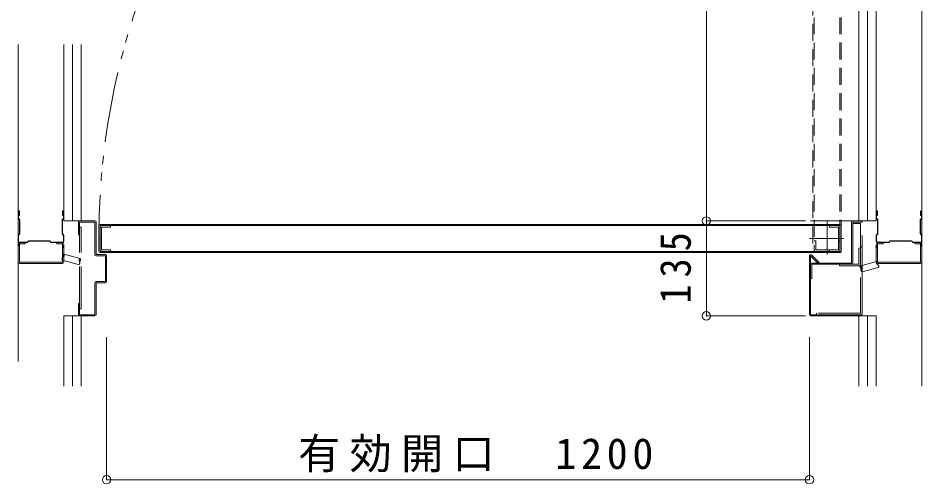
# Model space of a CAD drawing. Units: millimetres on the paper, with parts at other scales. Extents: x 412 to 1654, y -812 to -538.
# Drawn here: x 451.2 to 515.5, y -777.6 to -744.5 of the extents above; entities that cross this region are included whole.
import ezdxf

# ---------------------------------------------------------------- set-up
doc = ezdxf.new("R2010")
doc.units = ezdxf.units.MM
doc.header["$PDMODE"] = 32
doc.header["$PDSIZE"] = 0.6
for name, pattern in [('DASHED1', [1.8, 1.2, -0.6]), ('DASHED3', [4, 3, -1]), ('DOUBLE_CHAIN1', [8.8, 5, -1, 0.6, -0.6, 0.6, -1])]:
    doc.linetypes.add(name, pattern=pattern)
doc.layers.add('1-9_hojyosen', color=7, linetype='Continuous', lineweight=9)
doc.styles.add('ＭＳ ゴシック', font='')
doc.styles.get('ＭＳ ゴシック').set_extended_font_data('MS Gothic')

msp = doc.modelspace()

# ---------------------------------------------------------------- linework, layer by layer
at = {"layer": '1-9_hojyosen'}
for p, q in [((515.473, -770.643), (515.473, -687.893)), ((510.973, -758.893), (510.973, -708.093)), ((511.598, -758.893), (511.598, -708.093)), ((512.223, -758.893), (512.223, -708.093)), ((451.173, -768.893), (451.173, -746.361)), ((454.423, -758.893), (454.423, -746.361)), ((455.048, -758.893), (455.048, -746.361)), ((455.673, -758.893), (455.673, -746.361)), ((451.173, -758.208), (451.173, -758.71)), ((451.266, -758.813), (451.181, -758.728)), ((451.245, -758.183), (451.198, -758.183)), ((451.198, -758.208), (451.198, -758.71)), ((451.245, -758.208), (451.198, -758.208)), ((451.275, -758.787), (451.198, -758.71)), ((451.245, -758.208), (451.245, -758.505)), ((451.245, -758.505), (451.27, -758.505)), ((451.27, -758.208), (451.27, -758.505)), ((454.322, -758.787), (454.398, -758.71)), ((454.327, -758.208), (454.327, -758.505)), ((454.352, -758.505), (454.327, -758.505)), ((454.331, -758.813), (454.416, -758.728)), ((454.352, -758.183), (454.398, -758.183)), ((454.352, -758.208), (454.352, -758.505)), ((454.352, -758.208), (454.398, -758.208)), ((454.398, -758.208), (454.398, -758.71)), ((454.423, -758.208), (454.423, -758.71)), ((454.423, -758.208), (454.423, -758.71)), ((512.223, -758.208), (512.223, -758.71)), ((512.223, -758.208), (512.223, -758.71)), ((512.316, -758.813), (512.231, -758.728)), ((512.295, -758.183), (512.248, -758.183)), ((512.248, -758.208), (512.248, -758.71)), ((512.295, -758.208), (512.248, -758.208)), ((512.325, -758.787), (512.248, -758.71)), ((512.295, -758.208), (512.295, -758.505)), ((512.295, -758.505), (512.32, -758.505)), ((512.32, -758.208), (512.32, -758.505)), ((515.372, -758.787), (515.448, -758.71)), ((515.377, -758.208), (515.377, -758.505)), ((515.402, -758.505), (515.377, -758.505)), ((515.381, -758.813), (515.466, -758.728)), ((515.402, -758.183), (515.448, -758.183)), ((515.402, -758.208), (515.402, -758.505)), ((515.402, -758.208), (515.448, -758.208)), ((515.448, -758.208), (515.448, -758.71)), ((515.473, -758.208), (515.473, -758.71)), ((451.273, -759.771), (451.273, -758.831)), ((451.298, -759.762), (451.298, -758.843)), ((454.298, -759.762), (454.298, -758.843)), ((454.323, -759.771), (454.323, -758.831)), ((455.673, -758.893), (454.423, -758.893)), ((455.473, -758.973), (455.473, -759.893)), ((455.553, -758.893), (456.643, -758.893)), ((455.553, -758.973), (456.643, -758.973)), ((455.553, -759.893), (455.553, -758.973)), ((456.643, -761.293), (456.643, -758.973)), ((456.723, -758.973), (456.723, -761.293)), ((456.923, -761.063), (456.923, -759.223)), ((457.003, -759.143), (465.543, -759.143)), ((457.003, -759.223), (457.003, -761.063)), ((457.003, -759.223), (465.543, -759.223)), ((457.473, -759.143), (509.643, -759.143)), ((457.473, -759.223), (509.643, -759.223)), ((509.528, -760.948), (509.528, -759.338)), ((509.643, -759.223), (509.643, -761.063)), ((509.723, -759.223), (509.723, -761.063)), ((510.473, -758.973), (510.473, -761.893)), ((510.553, -758.893), (511.223, -758.893)), ((511.223, -758.973), (510.553, -758.973)), ((510.553, -761.893), (510.553, -758.973)), ((510.973, -758.893), (512.223, -758.893)), ((511.223, -758.893), (511.223, -758.973)), ((512.323, -759.771), (512.323, -758.831)), ((512.348, -759.762), (512.348, -758.843)), ((515.348, -759.762), (515.348, -758.843)), ((515.373, -759.771), (515.373, -758.831)), ((451.177, -759.928), (451.269, -759.785)), ((451.286, -759.806), (451.198, -759.942)), ((451.198, -760.353), (451.198, -759.942)), ((454.311, -759.806), (454.398, -759.942)), ((454.419, -759.928), (454.327, -759.785)), ((454.398, -760.353), (454.398, -759.942)), ((454.423, -760.353), (454.423, -759.942)), ((454.423, -760.353), (454.423, -759.942)), ((455.473, -759.893), (455.553, -759.893)), ((512.223, -760.353), (512.223, -759.942)), ((512.223, -760.353), (512.223, -759.942)), ((512.227, -759.928), (512.319, -759.785)), ((512.336, -759.806), (512.248, -759.942)), ((512.248, -760.353), (512.248, -759.942)), ((515.361, -759.806), (515.448, -759.942)), ((515.469, -759.928), (515.377, -759.785)), ((515.448, -760.353), (515.448, -759.942)), ((451.173, -760.626), (451.173, -761.806)), ((451.253, -760.408), (451.834, -760.408)), ((451.253, -760.433), (451.834, -760.433)), ((451.867, -760.349), (451.834, -760.408)), ((451.898, -760.346), (451.856, -760.42)), ((451.919, -760.333), (452.278, -760.333)), ((453.423, -760.333), (451.919, -760.333)), ((451.937, -760.308), (452.278, -760.308)), ((453.406, -760.308), (451.937, -760.308)), ((453.445, -760.346), (453.487, -760.42)), ((453.476, -760.349), (453.508, -760.408)), ((454.343, -760.408), (453.508, -760.408)), ((454.343, -760.433), (453.508, -760.433)), ((456.923, -760.143), (457.003, -760.143)), ((512.303, -760.408), (513.138, -760.408)), ((512.303, -760.433), (513.138, -760.433)), ((513.171, -760.349), (513.138, -760.408)), ((513.201, -760.346), (513.16, -760.42)), ((513.223, -760.333), (514.727, -760.333)), ((513.241, -760.308), (514.71, -760.308)), ((514.71, -760.308), (514.369, -760.308)), ((514.727, -760.333), (514.369, -760.333)), ((514.749, -760.346), (514.791, -760.42)), ((514.78, -760.349), (514.812, -760.408)), ((515.393, -760.408), (514.812, -760.408)), ((515.393, -760.433), (514.812, -760.433)), ((515.473, -760.626), (515.473, -761.806)), ((457.393, -761.293), (456.723, -761.293)), ((457.003, -761.063), (465.543, -761.063)), ((457.003, -761.143), (465.543, -761.143)), ((457.473, -761.063), (509.643, -761.063)), ((457.473, -761.143), (509.643, -761.143)), ((456.723, -761.373), (457.393, -761.373)), ((457.393, -761.373), (457.393, -763.213)), ((457.473, -761.373), (457.473, -763.213)), ((507.473, -765.563), (507.473, -761.373)), ((508.073, -761.893), (507.553, -761.373)), ((507.553, -761.373), (507.553, -765.563)), ((507.61, -761.317), (508.13, -761.837)), ((507.633, -761.893), (510.473, -761.893)), ((508.13, -761.837), (508.073, -761.893)), ((510.473, -761.973), (507.633, -761.973)), ((507.633, -761.973), (507.633, -762.993)), ((456.723, -763.213), (457.393, -763.213)), ((507.633, -762.993), (507.553, -762.993)), ((456.643, -763.293), (456.643, -765.563)), ((457.393, -763.293), (456.723, -763.293)), ((456.723, -765.563), (456.723, -763.293)), ((455.473, -764.768), (455.553, -764.768)), ((455.473, -765.563), (455.473, -764.768)), ((455.553, -765.563), (455.553, -764.768)), ((455.673, -765.643), (454.423, -765.643)), ((454.423, -765.643), (454.423, -770.643)), ((455.048, -765.643), (455.048, -770.643)), ((456.643, -765.563), (455.553, -765.563)), ((456.643, -765.643), (455.553, -765.643)), ((455.673, -765.643), (455.673, -770.643)), ((507.553, -765.563), (511.223, -765.563)), ((511.223, -765.643), (507.553, -765.643)), ((510.973, -765.643), (510.973, -770.643)), ((510.973, -765.643), (512.223, -765.643)), ((511.223, -765.643), (511.223, -765.563)), ((511.598, -765.643), (511.598, -770.643)), ((512.223, -765.643), (512.223, -770.643))]:
    msp.add_line(p, q, dxfattribs=at)
at = {"layer": '1-9_hojyosen', "color": 3}
for p, q in [((500.136, -758.893), (500.136, -708.093)), ((500.136, -765.643), (500.136, -758.893)), ((500.136, -758.893), (507.195, -758.893)), ((500.136, -765.643), (507.195, -765.643)), ((457.473, -777.29), (457.473, -767.151)), ((507.473, -777.29), (507.473, -767.151)), ((457.473, -777.29), (507.473, -777.29))]:
    msp.add_line(p, q, dxfattribs=at)
at = {"layer": '1-9_hojyosen', "linetype": 'DASHED1'}
for p, q in [((507.803, -708.423), (507.803, -761.063)), ((509.643, -708.423), (509.643, -761.063)), ((509.723, -708.423), (509.723, -761.063)), ((507.723, -708.893), (507.723, -761.063)), ((508.723, -761.193), (508.723, -758.893)), ((507.573, -760.143), (509.893, -760.143)), ((509.643, -761.063), (507.803, -761.063)), ((509.643, -761.143), (507.803, -761.143)), ((507.918, -760.948), (509.528, -760.948))]:
    msp.add_line(p, q, dxfattribs=at)
at = {"layer": '1-9_hojyosen', "color": 5, "linetype": 'DASHED3'}
for p, q in [((455.553, -765.143), (455.553, -759.227)), ((455.553, -759.332), (455.653, -759.332)), ((455.653, -765.143), (455.653, -759.332)), ((454.429, -761.253), (455.593, -761.569)), ((454.316, -761.689), (455.48, -762.004)), ((511.1, -762.091), (512.265, -761.783)), ((511.22, -762.525), (512.385, -762.217)), ((455.553, -765.143), (455.653, -765.143))]:
    msp.add_line(p, q, dxfattribs=at)
at = {"layer": '1-9_hojyosen', "color": 6, "linetype": 'DOUBLE_CHAIN1'}
msp.add_line((511.223, -758.893), (507.553, -758.893), dxfattribs=at)
at = {"layer": '1-9_hojyosen', "linetype": 'DOUBLE_CHAIN1'}
for p, q in [((508.723, -761.293), (508.723, -758.973)), ((509.773, -760.143), (507.473, -760.143))]:
    msp.add_line(p, q, dxfattribs=at)
at = {"layer": '1-9_hojyosen', "linetype": 'DASHED3'}
for p, q in [((511.223, -762.924), (511.223, -759.088)), ((511.108, -765.055), (511.108, -762.924)), ((511.223, -762.924), (511.223, -765.045)), ((511.108, -765.055), (511.108, -765.448)), ((511.223, -765.448), (511.223, -765.045)), ((507.973, -765.448), (507.973, -765.563)), ((511.108, -765.448), (507.973, -765.448)), ((507.973, -765.563), (511.108, -765.563))]:
    msp.add_line(p, q, dxfattribs=at)
at = {"layer": '1-9_hojyosen', "color": 2, "lineweight": 13}
for p, q in [((451.173, -760.648), (451.273, -760.548)), ((451.173, -761.783), (451.173, -760.583)), ((451.173, -760.709), (451.273, -760.609)), ((451.323, -760.533), (451.273, -760.533)), ((451.273, -760.548), (451.273, -761.833)), ((451.323, -760.433), (451.673, -760.433)), ((451.323, -760.475), (451.323, -760.475)), ((451.323, -760.533), (451.673, -760.533)), ((451.673, -760.533), (451.673, -760.433)), ((453.273, -760.475), (453.273, -760.475)), ((453.923, -760.433), (453.923, -760.533)), ((454.273, -760.433), (453.923, -760.433)), ((453.923, -760.533), (454.323, -760.533)), ((454.323, -760.533), (454.323, -761.833)), ((454.323, -760.732), (454.423, -760.632)), ((454.423, -761.783), (454.423, -760.583)), ((512.223, -761.783), (512.223, -760.583)), ((512.323, -760.732), (512.223, -760.632)), ((512.723, -760.533), (512.323, -760.533)), ((512.323, -760.533), (512.323, -761.833)), ((512.373, -760.433), (512.723, -760.433)), ((512.723, -760.433), (512.723, -760.533)), ((513.373, -760.475), (513.373, -760.475)), ((515.323, -760.433), (514.973, -760.433)), ((514.973, -760.533), (514.973, -760.433)), ((515.323, -760.533), (514.973, -760.533)), ((515.323, -760.475), (515.323, -760.475)), ((515.323, -760.533), (515.373, -760.533)), ((515.473, -760.648), (515.373, -760.548)), ((515.373, -760.548), (515.373, -761.833)), ((515.473, -760.709), (515.373, -760.609)), ((515.473, -761.783), (515.473, -760.583)), ((454.323, -760.816), (454.423, -760.716)), ((512.323, -760.816), (512.223, -760.716)), ((454.323, -761.833), (451.273, -761.833)), ((454.273, -761.933), (451.323, -761.933)), ((512.323, -761.833), (515.373, -761.833)), ((512.373, -761.933), (515.323, -761.933))]:
    msp.add_line(p, q, dxfattribs=at)
at = {"layer": '1-9_hojyosen', "color": 5}
for p, q in [((453.898, -760.433), (453.548, -760.433)), ((512.748, -760.433), (513.098, -760.433))]:
    msp.add_line(p, q, dxfattribs=at)
at = {"layer": '1-9_hojyosen'}
for points in [[(457.753, -761.063), (457.753, -760.948), (457.118, -760.948), (457.118, -759.338), (457.753, -759.338), (457.753, -759.223)], [(509.528, -759.338), (508.893, -759.338), (508.893, -759.223)], [(508.893, -761.063), (508.893, -760.948), (509.528, -760.948)]]:
    msp.add_lwpolyline(points, dxfattribs=at)
at = {"layer": '1-9_hojyosen', "linetype": 'DASHED3'}
for points in [[(511.108, -758.973), (510.553, -758.973), (510.553, -759.088), (511.108, -759.088), (511.108, -762.924)], [(510.993, -762.088), (509.608, -762.088), (509.608, -761.973), (510.993, -761.973), (510.993, -760.838), (511.108, -760.838), (511.108, -761.973)]]:
    msp.add_lwpolyline(points, dxfattribs=at)
at = {"layer": '1-9_hojyosen', "linetype": 'DASHED1'}
for points in [[(507.803, -760.313), (507.918, -760.313), (507.918, -760.948)], [(509.528, -760.948), (509.528, -760.313), (509.643, -760.313)]]:
    msp.add_lwpolyline(points, dxfattribs=at)
at = {"layer": '1-9_hojyosen', "color": 6, "linetype": 'DOUBLE_CHAIN1'}
msp.add_arc((508.723, -760.143), 51.808, 88.9825, 181.0175, dxfattribs=at)
at = {"layer": '1-9_hojyosen'}
for centre, radius, start, end in [((451.198, -758.208), 0.025, 90, 180), ((451.245, -758.208), 0.025, 0, 90), ((454.352, -758.208), 0.025, 90, 180), ((454.398, -758.208), 0.025, 0, 90), ((454.398, -758.71), 0.025, 315.00284, 0), ((512.248, -758.208), 0.025, 90, 180), ((512.248, -758.71), 0.025, 180, 224.99716), ((512.295, -758.208), 0.025, 0, 90), ((515.402, -758.208), 0.025, 90, 180), ((515.448, -758.208), 0.025, 0, 90), ((451.248, -758.831), 0.025, 0, 44.99716), ((451.218, -758.843), 0.08, 360, 45.00177), ((454.378, -758.843), 0.08, 134.99823, 180), ((454.348, -758.831), 0.025, 135.00284, 180), ((455.553, -758.973), 0.08, 90, 180), ((456.643, -758.973), 0.08, 0, 90), ((457.003, -759.223), 0.08, 90, 180), ((457.118, -759.338), 0.115, 90, 180), ((509.528, -759.338), 0.115, 0, 90), ((509.643, -759.223), 0.08, 0, 90), ((510.553, -758.973), 0.08, 90, 180), ((512.298, -758.831), 0.025, 0, 44.99716), ((512.268, -758.843), 0.08, 0, 45.00177), ((515.428, -758.843), 0.08, 134.99823, 180), ((515.398, -758.831), 0.025, 135.00284, 180), ((451.248, -759.771), 0.025, 327.2643, 0), ((451.218, -759.762), 0.08, 327.26477, 0), ((454.378, -759.762), 0.08, 180, 212.73523), ((454.348, -759.771), 0.025, 180, 212.7357), ((454.398, -759.942), 0.025, 0, 32.73137), ((512.248, -759.942), 0.025, 147.26863, 180), ((512.298, -759.771), 0.025, 327.2643, 0), ((512.268, -759.762), 0.08, 327.26477, 0), ((515.428, -759.762), 0.08, 180, 212.73523), ((515.398, -759.771), 0.025, 180, 212.7357), ((451.253, -760.353), 0.08, 180, 270), ((451.253, -760.353), 0.055, 180, 270), ((451.834, -760.408), 0.025, 270, 330.94501), ((451.937, -760.388), 0.08, 90, 150.94479), ((451.919, -760.358), 0.025, 90, 150.94112), ((453.406, -760.388), 0.08, 29.05521, 90), ((453.423, -760.358), 0.025, 29.05888, 90), ((453.508, -760.408), 0.025, 209.05499, 270), ((454.343, -760.353), 0.055, 270, 0), ((454.343, -760.353), 0.08, 270, 360), ((512.303, -760.353), 0.08, 180, 270), ((512.303, -760.353), 0.055, 180, 270), ((513.138, -760.408), 0.025, 270, 330.94501), ((513.241, -760.388), 0.08, 90, 150.94479), ((513.223, -760.358), 0.025, 90, 150.94112), ((514.71, -760.388), 0.08, 29.05521, 90), ((514.727, -760.358), 0.025, 29.05888, 90), ((514.812, -760.408), 0.025, 209.05499, 270), ((515.393, -760.353), 0.055, 270, 0), ((515.393, -760.353), 0.08, 270, 0), ((456.723, -761.293), 0.08, 180, 270), ((457.003, -761.063), 0.08, 180, 270), ((457.118, -760.948), 0.115, 180, 270), ((457.393, -761.373), 0.08, 0, 90), ((507.553, -761.373), 0.08, 45, 180), ((509.528, -760.948), 0.115, 270, 0), ((509.643, -761.063), 0.08, 270, 0), ((507.633, -761.973), 0.08, 90, 180), ((510.473, -761.893), 0.08, 270, 0), ((456.723, -763.293), 0.08, 90, 180), ((457.393, -763.213), 0.08, 270, 0), ((455.553, -765.563), 0.08, 180, 270), ((456.643, -765.563), 0.08, 270, 0), ((507.553, -765.563), 0.08, 180, 270)]:
    msp.add_arc(centre, radius, start, end, dxfattribs=at)
at = {"layer": '1-9_hojyosen', "color": 2, "lineweight": 13}
for centre, start, end in [((451.323, -760.583), 90, 180), ((454.273, -760.583), 0, 90), ((512.373, -760.583), 90, 180), ((515.323, -760.583), 0, 90), ((451.323, -761.783), 180, 270.00034), ((454.273, -761.783), 270, 0), ((512.373, -761.783), 180, 270), ((515.323, -761.783), 269.99966, 0)]:
    msp.add_arc(centre, 0.15, start, end, dxfattribs=at)
at = {"layer": '1-9_hojyosen', "color": 5, "linetype": 'DASHED3'}
for centre, radius, start, end in [((454.512, -761.39), 0.159, 120.24652, 210.16903), ((454.512, -761.39), 0.159, 120.24652, 210.16903), ((454.305, -761.337), 0.15, 296.45201, 33.96533), ((454.447, -761.605), 0.154, 118.42143, 211.99684), ((454.447, -761.605), 0.154, 118.42143, 211.99684), ((455.407, -761.867), 0.154, 298.4196, 31.99501), ((455.407, -761.867), 0.154, 298.4196, 31.99501), ((455.662, -761.702), 0.15, 116.45112, 213.96443), ((455.662, -761.702), 0.15, 116.45112, 213.96443), ((455.457, -761.648), 0.159, 300.2474, 30.16994), ((455.457, -761.648), 0.159, 300.2474, 30.16994), ((512.391, -761.864), 0.15, 146.45112, 243.96443), ((512.391, -761.864), 0.15, 146.45112, 243.96443), ((512.187, -761.919), 0.159, 330.2474, 60.16994), ((512.187, -761.919), 0.159, 330.2474, 60.16994), ((511.239, -762.168), 0.159, 150.24652, 240.16903), ((511.239, -762.168), 0.159, 150.24652, 240.16903), ((511.034, -762.226), 0.15, 326.45201, 63.96533), ((511.292, -762.387), 0.154, 148.42143, 241.99684), ((511.292, -762.387), 0.154, 148.42143, 241.99684), ((512.253, -762.134), 0.154, 328.4196, 61.99501), ((512.253, -762.134), 0.154, 328.4196, 61.99501)]:
    msp.add_arc(centre, radius, start, end, dxfattribs=at)
at = {"layer": '1-9_hojyosen', "linetype": 'DASHED1'}
for centre, radius, start, end in [((507.803, -761.063), 0.08, 180, 270), ((507.918, -760.948), 0.115, 180, 270), ((509.528, -760.948), 0.115, 270, 360), ((509.643, -761.063), 0.08, 270, 360)]:
    msp.add_arc(centre, radius, start, end, dxfattribs=at)
at = {"layer": '1-9_hojyosen', "linetype": 'DASHED3'}
for centre, start, end in [((511.108, -760.838), 360, 90), ((510.993, -761.973), 270, 0), ((511.108, -765.448), 270, 0)]:
    msp.add_arc(centre, 0.115, start, end, dxfattribs=at)
at = {"layer": '1-9_hojyosen', "color": 134}
for p in [(500.136, -758.893), (500.136, -765.643), (457.473, -777.29), (507.473, -777.29)]:
    msp.add_point(p, dxfattribs=at)

# ---------------------------------------------------------------- texts
at = {"layer": '1-9_hojyosen', "insert": (499.063, -764.768), "char_height": 2.199, "attachment_point": 7, "rotation": 90, "style": 'ＭＳ ゴシック'}
msp.add_mtext('\\T1.38;\\W0.9;135', dxfattribs=at)
at = {"layer": '1-9_hojyosen', "insert": (471.1, -776.78), "char_height": 2.199, "attachment_point": 7, "style": 'ＭＳ ゴシック'}
msp.add_mtext('\\T1.22;有効開口\u30001200', dxfattribs=at)

doc.saveas('drawing.dxf')
